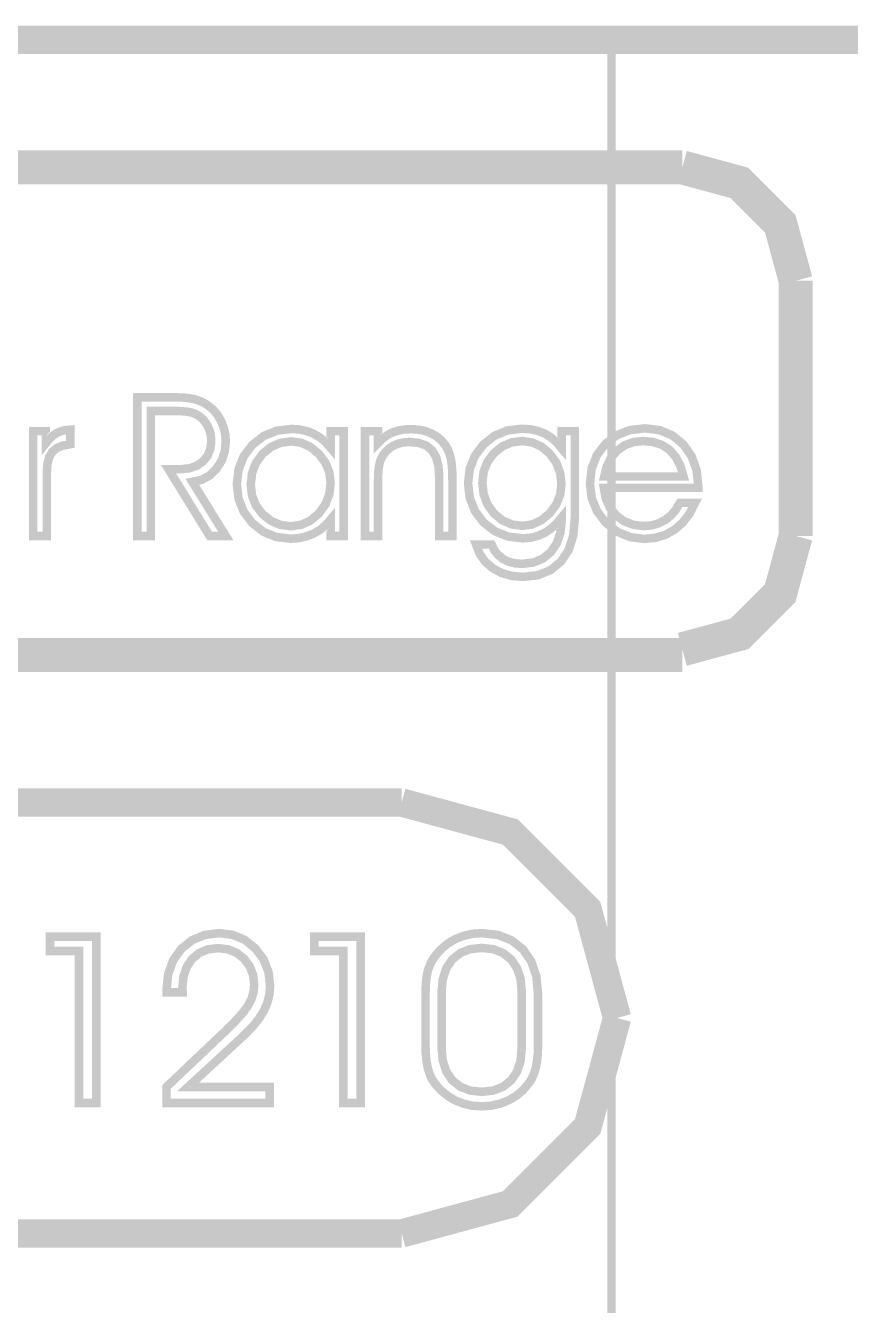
# Model space of a CAD drawing. Extents: x -2.25 to 2.25, y -2.04 to 2.05.
# Drawn here: x -0.2467 to 0.0443, y 1.5969 to 2.0483 of the extents above; entities that cross this region are included whole.
import ezdxf

# ---------------------------------------------------------------- set-up
doc = ezdxf.new("R2010")
doc.units = 0
doc.header["$LTSCALE"] = 0.000394
for name, color, linetype in [('DD', 7, 'CONTINUOUS'), ('KO', 7, 'CONTINUOUS'), ('TO', 7, 'CONTINUOUS')]:
    doc.layers.add(name, color=color, linetype=linetype)

msp = doc.modelspace()

# ---------------------------------------------------------------- linework, layer by layer
at = {"layer": 'DD', "linetype": 'CONTINUOUS', "const_width": 0.003}
msp.add_lwpolyline([(-0.04, -1.656689), (-0.04, 2.043307)], dxfattribs=at)
at = {"layer": 'KO', "color": 7, "linetype": 'CONTINUOUS', "const_width": 0.009996}
msp.add_lwpolyline([(-1.89, 2.043307), (1.81, 2.043307)], dxfattribs=at)
at = {"layer": 'TO', "color": 7, "linetype": 'CONTINUOUS'}
for points, const_width in [([(-0.48, 1.998307), (-0.015, 1.998307)], 0.011996), ([(0.025, 1.958307), (0.019526, 1.978466), (0.005164, 1.992829), (-0.014992, 1.998303)], 0.011996), ([(0.025, 1.958307), (0.019526, 1.978466), (0.005164, 1.992829), (-0.014992, 1.998303)], 0.011996), ([(0.025, 1.868307), (0.025, 1.958307)], 0.011996), ([(-0.202512, 1.912406), (-0.202512, 1.868307), (-0.207248, 1.868307), (-0.207248, 1.917205), (-0.19411, 1.917205), (-0.191413, 1.917133), (-0.189091, 1.916916), (-0.187142, 1.916555), (-0.185442, 1.916022), (-0.183849, 1.915299), (-0.182362, 1.914386), (-0.180551, 1.91287), (-0.179012, 1.911045), (-0.177744, 1.908909), (-0.176798, 1.906581), (-0.176234, 1.904163), (-0.176047, 1.901654), (-0.176421, 1.898046), (-0.177544, 1.89479), (-0.179417, 1.891886), (-0.181859, 1.889563), (-0.184673, 1.888072), (-0.187862, 1.887413), (-0.176047, 1.868307), (-0.181756, 1.868307), (-0.196268, 1.891886), (-0.191634, 1.891886), (-0.188734, 1.892188), (-0.186222, 1.893093), (-0.184094, 1.894602), (-0.182478, 1.896588), (-0.181506, 1.898921), (-0.181181, 1.901594), (-0.181281, 1.903265), (-0.181579, 1.904832), (-0.182075, 1.906295), (-0.18276, 1.907644), (-0.183639, 1.908872), (-0.184713, 1.909984), (-0.185739, 1.910772), (-0.186896, 1.911395), (-0.188185, 1.911854), (-0.189893, 1.91216), (-0.192309, 1.912344), (-0.195429, 1.912406), (-0.202512, 1.912406)], 0.003), ([(-0.202512, 1.912406), (-0.202512, 1.868307), (-0.207248, 1.868307), (-0.207248, 1.917205), (-0.19411, 1.917205), (-0.191413, 1.917133), (-0.189091, 1.916916), (-0.187142, 1.916555), (-0.185442, 1.916022), (-0.183849, 1.915299), (-0.182362, 1.914386), (-0.180551, 1.91287), (-0.179012, 1.911045), (-0.177744, 1.908909), (-0.176798, 1.906581), (-0.176234, 1.904163), (-0.176047, 1.901654), (-0.176421, 1.898046), (-0.177544, 1.89479), (-0.179417, 1.891886), (-0.181859, 1.889563), (-0.184673, 1.888072), (-0.187862, 1.887413), (-0.176047, 1.868307), (-0.181756, 1.868307), (-0.196268, 1.891886), (-0.191634, 1.891886), (-0.188734, 1.892188), (-0.186222, 1.893093), (-0.184094, 1.894602), (-0.182478, 1.896588), (-0.181506, 1.898921), (-0.181181, 1.901594), (-0.181281, 1.903265), (-0.181579, 1.904832), (-0.182075, 1.906295), (-0.18276, 1.907644), (-0.183639, 1.908872), (-0.184713, 1.909984), (-0.185739, 1.910772), (-0.186896, 1.911395), (-0.188185, 1.911854), (-0.189893, 1.91216), (-0.192309, 1.912344), (-0.195429, 1.912406), (-0.202512, 1.912406)], 0.003), ([(-0.239181, 1.868307), (-0.243984, 1.868307), (-0.243984, 1.905252), (-0.239512, 1.905252), (-0.239512, 1.900988), (-0.238317, 1.902478), (-0.237048, 1.903676), (-0.235709, 1.904587), (-0.234247, 1.905224), (-0.23264, 1.905626), (-0.230882, 1.905791), (-0.230846, 1.900654), (-0.233544, 1.90018), (-0.235677, 1.89929), (-0.237244, 1.897984), (-0.238322, 1.896157), (-0.238967, 1.893701), (-0.239181, 1.890614), (-0.239181, 1.868307)], 0.003), ([(-0.239181, 1.868307), (-0.243984, 1.868307), (-0.243984, 1.905252), (-0.239512, 1.905252), (-0.239512, 1.900988), (-0.238317, 1.902478), (-0.237048, 1.903676), (-0.235709, 1.904587), (-0.234247, 1.905224), (-0.23264, 1.905626), (-0.230882, 1.905791), (-0.230846, 1.900654), (-0.233544, 1.90018), (-0.235677, 1.89929), (-0.237244, 1.897984), (-0.238322, 1.896157), (-0.238967, 1.893701), (-0.239181, 1.890614), (-0.239181, 1.868307)], 0.003), ([(-0.139067, 1.874154), (-0.140719, 1.872176), (-0.142716, 1.870509), (-0.145063, 1.869146), (-0.147648, 1.868141), (-0.150365, 1.867536), (-0.153213, 1.867335), (-0.158323, 1.867953), (-0.162834, 1.869806), (-0.16674, 1.872894), (-0.169747, 1.876886), (-0.171549, 1.881459), (-0.17215, 1.886614), (-0.171535, 1.891837), (-0.169691, 1.896459), (-0.166622, 1.900484), (-0.162634, 1.903579), (-0.158026, 1.905436), (-0.152799, 1.906055), (-0.150036, 1.905863), (-0.147432, 1.905286), (-0.144984, 1.904323), (-0.142744, 1.902997), (-0.140772, 1.901335), (-0.139067, 1.899335), (-0.139067, 1.905252), (-0.134437, 1.905252), (-0.134437, 1.868307), (-0.139067, 1.868307), (-0.139067, 1.874154)], 0.003), ([(-0.139067, 1.874154), (-0.140719, 1.872176), (-0.142716, 1.870509), (-0.145063, 1.869146), (-0.147648, 1.868141), (-0.150365, 1.867536), (-0.153213, 1.867335), (-0.158323, 1.867953), (-0.162834, 1.869806), (-0.16674, 1.872894), (-0.169747, 1.876886), (-0.171549, 1.881459), (-0.17215, 1.886614), (-0.171535, 1.891837), (-0.169691, 1.896459), (-0.166622, 1.900484), (-0.162634, 1.903579), (-0.158026, 1.905436), (-0.152799, 1.906055), (-0.150036, 1.905863), (-0.147432, 1.905286), (-0.144984, 1.904323), (-0.142744, 1.902997), (-0.140772, 1.901335), (-0.139067, 1.899335), (-0.139067, 1.905252), (-0.134437, 1.905252), (-0.134437, 1.868307), (-0.139067, 1.868307), (-0.139067, 1.874154)], 0.003), ([(-0.126949, 1.905252), (-0.122354, 1.905252), (-0.122354, 1.901043), (-0.120822, 1.90258), (-0.119136, 1.903821), (-0.117299, 1.904768), (-0.115293, 1.905445), (-0.113103, 1.90585), (-0.110732, 1.905984), (-0.108124, 1.905816), (-0.105713, 1.905312), (-0.103496, 1.904472), (-0.101526, 1.903319), (-0.099853, 1.901874), (-0.098476, 1.900138), (-0.097709, 1.898742), (-0.097097, 1.897192), (-0.096642, 1.895484), (-0.096337, 1.893425), (-0.096155, 1.8908), (-0.096094, 1.88761), (-0.096094, 1.868307), (-0.10076, 1.868307), (-0.10076, 1.888984), (-0.101038, 1.892952), (-0.10187, 1.896119), (-0.103256, 1.898488), (-0.105262, 1.900131), (-0.107933, 1.901117), (-0.111268, 1.901445), (-0.113333, 1.901301), (-0.115219, 1.900869), (-0.116933, 1.90015), (-0.118437, 1.899165), (-0.119717, 1.89793), (-0.120772, 1.896449), (-0.121297, 1.895394), (-0.121708, 1.894243), (-0.122, 1.892996), (-0.122199, 1.891393), (-0.122316, 1.889149), (-0.122354, 1.886268), (-0.122354, 1.868307), (-0.126949, 1.868307), (-0.126949, 1.905252)], 0.003), ([(-0.126949, 1.905252), (-0.122354, 1.905252), (-0.122354, 1.901043), (-0.120822, 1.90258), (-0.119136, 1.903821), (-0.117299, 1.904768), (-0.115293, 1.905445), (-0.113103, 1.90585), (-0.110732, 1.905984), (-0.108124, 1.905816), (-0.105713, 1.905312), (-0.103496, 1.904472), (-0.101526, 1.903319), (-0.099853, 1.901874), (-0.098476, 1.900138), (-0.097709, 1.898742), (-0.097097, 1.897192), (-0.096642, 1.895484), (-0.096337, 1.893425), (-0.096155, 1.8908), (-0.096094, 1.88761), (-0.096094, 1.868307), (-0.10076, 1.868307), (-0.10076, 1.888984), (-0.101038, 1.892952), (-0.10187, 1.896119), (-0.103256, 1.898488), (-0.105262, 1.900131), (-0.107933, 1.901117), (-0.111268, 1.901445), (-0.113333, 1.901301), (-0.115219, 1.900869), (-0.116933, 1.90015), (-0.118437, 1.899165), (-0.119717, 1.89793), (-0.120772, 1.896449), (-0.121297, 1.895394), (-0.121708, 1.894243), (-0.122, 1.892996), (-0.122199, 1.891393), (-0.122316, 1.889149), (-0.122354, 1.886268), (-0.122354, 1.868307), (-0.126949, 1.868307), (-0.126949, 1.905252)], 0.003), ([(-0.082256, 1.865291), (-0.081343, 1.863297), (-0.080045, 1.861621), (-0.078358, 1.86026), (-0.076345, 1.859258), (-0.074061, 1.858659), (-0.071504, 1.858461), (-0.067573, 1.858927), (-0.064198, 1.860325), (-0.061382, 1.862657), (-0.059262, 1.865775), (-0.057991, 1.869517), (-0.057567, 1.87389), (-0.057567, 1.874862), (-0.059438, 1.87262), (-0.061474, 1.870778), (-0.063673, 1.869339), (-0.066041, 1.868299), (-0.06856, 1.867676), (-0.07124, 1.867469), (-0.076475, 1.868087), (-0.081086, 1.869943), (-0.085075, 1.873031), (-0.088133, 1.877038), (-0.089967, 1.881654), (-0.090579, 1.886878), (-0.089975, 1.892029), (-0.088161, 1.896596), (-0.085134, 1.900587), (-0.081222, 1.903661), (-0.076734, 1.905507), (-0.071677, 1.906122), (-0.068701, 1.905935), (-0.066007, 1.905376), (-0.063594, 1.904449), (-0.061411, 1.903116), (-0.059399, 1.901364), (-0.057567, 1.899197), (-0.057567, 1.905252), (-0.052933, 1.905252), (-0.052933, 1.874429), (-0.053472, 1.868446), (-0.055089, 1.863405), (-0.057783, 1.859307), (-0.061432, 1.856283), (-0.065894, 1.85447), (-0.071173, 1.853866), (-0.075157, 1.85421), (-0.078748, 1.855245), (-0.081945, 1.856972), (-0.084593, 1.85928), (-0.08653, 1.862052), (-0.087756, 1.865291), (-0.082256, 1.865291)], 0.003), ([(-0.082256, 1.865291), (-0.081343, 1.863297), (-0.080045, 1.861621), (-0.078358, 1.86026), (-0.076345, 1.859258), (-0.074061, 1.858659), (-0.071504, 1.858461), (-0.067573, 1.858927), (-0.064198, 1.860325), (-0.061382, 1.862657), (-0.059262, 1.865775), (-0.057991, 1.869517), (-0.057567, 1.87389), (-0.057567, 1.874862), (-0.059438, 1.87262), (-0.061474, 1.870778), (-0.063673, 1.869339), (-0.066041, 1.868299), (-0.06856, 1.867676), (-0.07124, 1.867469), (-0.076475, 1.868087), (-0.081086, 1.869943), (-0.085075, 1.873031), (-0.088133, 1.877038), (-0.089967, 1.881654), (-0.090579, 1.886878), (-0.089975, 1.892029), (-0.088161, 1.896596), (-0.085134, 1.900587), (-0.081222, 1.903661), (-0.076734, 1.905507), (-0.071677, 1.906122), (-0.068701, 1.905935), (-0.066007, 1.905376), (-0.063594, 1.904449), (-0.061411, 1.903116), (-0.059399, 1.901364), (-0.057567, 1.899197), (-0.057567, 1.905252), (-0.052933, 1.905252), (-0.052933, 1.874429), (-0.053472, 1.868446), (-0.055089, 1.863405), (-0.057783, 1.859307), (-0.061432, 1.856283), (-0.065894, 1.85447), (-0.071173, 1.853866), (-0.075157, 1.85421), (-0.078748, 1.855245), (-0.081945, 1.856972), (-0.084593, 1.85928), (-0.08653, 1.862052), (-0.087756, 1.865291), (-0.082256, 1.865291)], 0.003), ([(-0.009343, 1.885272), (-0.042689, 1.885272), (-0.042012, 1.881507), (-0.040555, 1.878257), (-0.038319, 1.875516), (-0.035488, 1.873453), (-0.032222, 1.872215), (-0.02852, 1.871803), (-0.025837, 1.872043), (-0.023342, 1.872761), (-0.021035, 1.873957), (-0.018988, 1.875586), (-0.017273, 1.877587), (-0.015898, 1.879965), (-0.010524, 1.879965), (-0.012452, 1.876193), (-0.014842, 1.873058), (-0.017689, 1.870555), (-0.020932, 1.868729), (-0.024496, 1.867631), (-0.028382, 1.867264), (-0.033483, 1.867902), (-0.03803, 1.869816), (-0.042024, 1.873008), (-0.045118, 1.877095), (-0.046975, 1.881697), (-0.047594, 1.886807), (-0.046987, 1.892108), (-0.045168, 1.896754), (-0.042138, 1.900748), (-0.038164, 1.903811), (-0.033514, 1.905648), (-0.028189, 1.90626), (-0.022971, 1.905622), (-0.018442, 1.903711), (-0.014602, 1.900528), (-0.011681, 1.896318), (-0.009928, 1.891342), (-0.009343, 1.885602), (-0.009343, 1.885272)], 0.003), ([(-0.009343, 1.885272), (-0.042689, 1.885272), (-0.042012, 1.881507), (-0.040555, 1.878257), (-0.038319, 1.875516), (-0.035488, 1.873453), (-0.032222, 1.872215), (-0.02852, 1.871803), (-0.025837, 1.872043), (-0.023342, 1.872761), (-0.021035, 1.873957), (-0.018988, 1.875586), (-0.017273, 1.877587), (-0.015898, 1.879965), (-0.010524, 1.879965), (-0.012452, 1.876193), (-0.014842, 1.873058), (-0.017689, 1.870555), (-0.020932, 1.868729), (-0.024496, 1.867631), (-0.028382, 1.867264), (-0.033483, 1.867902), (-0.03803, 1.869816), (-0.042024, 1.873008), (-0.045118, 1.877095), (-0.046975, 1.881697), (-0.047594, 1.886807), (-0.046987, 1.892108), (-0.045168, 1.896754), (-0.042138, 1.900748), (-0.038164, 1.903811), (-0.033514, 1.905648), (-0.028189, 1.90626), (-0.022971, 1.905622), (-0.018442, 1.903711), (-0.014602, 1.900528), (-0.011681, 1.896318), (-0.009928, 1.891342), (-0.009343, 1.885602), (-0.009343, 1.885272)], 0.003), ([(-0.139067, 1.887016), (-0.139533, 1.890767), (-0.140932, 1.894185), (-0.143264, 1.897272), (-0.146204, 1.899708), (-0.14943, 1.901168), (-0.152937, 1.901654), (-0.156704, 1.901168), (-0.160077, 1.899708), (-0.163059, 1.897272), (-0.165381, 1.894117), (-0.166778, 1.890495), (-0.167244, 1.886406), (-0.166781, 1.882505), (-0.165393, 1.879033), (-0.163083, 1.875988), (-0.160121, 1.873628), (-0.156785, 1.87221), (-0.153075, 1.871736), (-0.149476, 1.872233), (-0.1462, 1.873725), (-0.143252, 1.876217), (-0.140928, 1.879411), (-0.139533, 1.88301), (-0.139067, 1.887016)], 0.003), ([(-0.139067, 1.887016), (-0.139533, 1.890767), (-0.140932, 1.894185), (-0.143264, 1.897272), (-0.146204, 1.899708), (-0.14943, 1.901168), (-0.152937, 1.901654), (-0.156704, 1.901168), (-0.160077, 1.899708), (-0.163059, 1.897272), (-0.165381, 1.894117), (-0.166778, 1.890495), (-0.167244, 1.886406), (-0.166781, 1.882505), (-0.165393, 1.879033), (-0.163083, 1.875988), (-0.160121, 1.873628), (-0.156785, 1.87221), (-0.153075, 1.871736), (-0.149476, 1.872233), (-0.1462, 1.873725), (-0.143252, 1.876217), (-0.140928, 1.879411), (-0.139533, 1.88301), (-0.139067, 1.887016)], 0.003), ([(-0.085547, 1.887083), (-0.085089, 1.882997), (-0.083715, 1.879384), (-0.081429, 1.87624), (-0.078499, 1.873812), (-0.07519, 1.872356), (-0.071504, 1.87187), (-0.067997, 1.872356), (-0.064771, 1.873816), (-0.061831, 1.876252), (-0.059499, 1.879343), (-0.0581, 1.882773), (-0.057634, 1.886543), (-0.058092, 1.890548), (-0.059467, 1.894141), (-0.06176, 1.897319), (-0.064684, 1.899802), (-0.067931, 1.901291), (-0.071504, 1.901787), (-0.075172, 1.901314), (-0.078476, 1.899896), (-0.081417, 1.897535), (-0.083711, 1.894487), (-0.085088, 1.891003), (-0.085547, 1.887083)], 0.003), ([(-0.085547, 1.887083), (-0.085089, 1.882997), (-0.083715, 1.879384), (-0.081429, 1.87624), (-0.078499, 1.873812), (-0.07519, 1.872356), (-0.071504, 1.87187), (-0.067997, 1.872356), (-0.064771, 1.873816), (-0.061831, 1.876252), (-0.059499, 1.879343), (-0.0581, 1.882773), (-0.057634, 1.886543), (-0.058092, 1.890548), (-0.059467, 1.894141), (-0.06176, 1.897319), (-0.064684, 1.899802), (-0.067931, 1.901291), (-0.071504, 1.901787), (-0.075172, 1.901314), (-0.078476, 1.899896), (-0.081417, 1.897535), (-0.083711, 1.894487), (-0.085088, 1.891003), (-0.085547, 1.887083)], 0.003), ([(-0.014583, 1.889272), (-0.015728, 1.893081), (-0.017374, 1.896208), (-0.01952, 1.89865), (-0.022158, 1.900396), (-0.025279, 1.90144), (-0.028886, 1.901787), (-0.032283, 1.901413), (-0.035318, 1.900288), (-0.037988, 1.898409), (-0.040152, 1.895889), (-0.041671, 1.892845), (-0.042551, 1.889272), (-0.014583, 1.889272)], 0.003), ([(-0.014583, 1.889272), (-0.015728, 1.893081), (-0.017374, 1.896208), (-0.01952, 1.89865), (-0.022158, 1.900396), (-0.025279, 1.90144), (-0.028886, 1.901787), (-0.032283, 1.901413), (-0.035318, 1.900288), (-0.037988, 1.898409), (-0.040152, 1.895889), (-0.041671, 1.892845), (-0.042551, 1.889272), (-0.014583, 1.889272)], 0.003), ([(-0.014992, 1.828311), (0.005164, 1.833785), (0.019526, 1.848148), (0.025, 1.868307)], 0.011996), ([(-0.014992, 1.828311), (0.005164, 1.833785), (0.019526, 1.848148), (0.025, 1.868307)], 0.011996), ([(-0.48, 1.826307), (-0.015, 1.826307)], 0.011996), ([(-0.38, 1.774307), (-0.114, 1.774307)], 0.009996), ([(-0.037996, 1.698307), (-0.048397, 1.736613), (-0.075686, 1.763902), (-0.113992, 1.774303)], 0.009996), ([(-0.037996, 1.698307), (-0.048397, 1.736613), (-0.075686, 1.763902), (-0.113992, 1.774303)], 0.009996), ([(-0.160579, 1.668307), (-0.196957, 1.668307), (-0.196957, 1.673988), (-0.176161, 1.693724), (-0.172515, 1.697347), (-0.169798, 1.700426), (-0.168004, 1.702957), (-0.166894, 1.705239), (-0.166232, 1.707576), (-0.166012, 1.709969), (-0.166411, 1.713445), (-0.167611, 1.716526), (-0.169614, 1.719213), (-0.172237, 1.721285), (-0.175294, 1.722527), (-0.178787, 1.722941), (-0.182346, 1.722518), (-0.185397, 1.721248), (-0.187937, 1.71913), (-0.18984, 1.71631), (-0.190982, 1.712933), (-0.191362, 1.708992), (-0.191357, 1.70876), (-0.191342, 1.708478), (-0.191319, 1.708154), (-0.191296, 1.707827), (-0.191284, 1.707559), (-0.19128, 1.707343), (-0.196957, 1.707343), (-0.196957, 1.708224), (-0.196379, 1.713772), (-0.194642, 1.718585), (-0.191744, 1.722665), (-0.187931, 1.72575), (-0.183451, 1.727603), (-0.178307, 1.72822), (-0.173579, 1.727624), (-0.169354, 1.725833), (-0.165626, 1.722843), (-0.162728, 1.718976), (-0.160991, 1.714551), (-0.160413, 1.709571), (-0.160657, 1.706573), (-0.161389, 1.703661), (-0.162614, 1.700839), (-0.164356, 1.698031), (-0.16667, 1.695166), (-0.169559, 1.69224), (-0.189339, 1.673988), (-0.160579, 1.673988), (-0.160579, 1.668307)], 0.003), ([(-0.160579, 1.668307), (-0.196957, 1.668307), (-0.196957, 1.673988), (-0.176161, 1.693724), (-0.172515, 1.697347), (-0.169798, 1.700426), (-0.168004, 1.702957), (-0.166894, 1.705239), (-0.166232, 1.707576), (-0.166012, 1.709969), (-0.166411, 1.713445), (-0.167611, 1.716526), (-0.169614, 1.719213), (-0.172237, 1.721285), (-0.175294, 1.722527), (-0.178787, 1.722941), (-0.182346, 1.722518), (-0.185397, 1.721248), (-0.187937, 1.71913), (-0.18984, 1.71631), (-0.190982, 1.712933), (-0.191362, 1.708992), (-0.191357, 1.70876), (-0.191342, 1.708478), (-0.191319, 1.708154), (-0.191296, 1.707827), (-0.191284, 1.707559), (-0.19128, 1.707343), (-0.196957, 1.707343), (-0.196957, 1.708224), (-0.196379, 1.713772), (-0.194642, 1.718585), (-0.191744, 1.722665), (-0.187931, 1.72575), (-0.183451, 1.727603), (-0.178307, 1.72822), (-0.173579, 1.727624), (-0.169354, 1.725833), (-0.165626, 1.722843), (-0.162728, 1.718976), (-0.160991, 1.714551), (-0.160413, 1.709571), (-0.160657, 1.706573), (-0.161389, 1.703661), (-0.162614, 1.700839), (-0.164356, 1.698031), (-0.16667, 1.695166), (-0.169559, 1.69224), (-0.189339, 1.673988), (-0.160579, 1.673988), (-0.160579, 1.668307)], 0.003), ([(-0.105598, 1.688937), (-0.105598, 1.706339), (-0.105507, 1.709819), (-0.105234, 1.712673), (-0.104783, 1.714909), (-0.104133, 1.716782), (-0.10325, 1.718577), (-0.10213, 1.720287), (-0.100049, 1.722638), (-0.09768, 1.7246), (-0.09502, 1.726173), (-0.092121, 1.727309), (-0.089037, 1.727992), (-0.085764, 1.72822), (-0.080049, 1.727584), (-0.075204, 1.725677), (-0.071224, 1.7225), (-0.068268, 1.7182), (-0.066493, 1.712922), (-0.065902, 1.706669), (-0.065902, 1.688693), (-0.065988, 1.685708), (-0.066246, 1.683084), (-0.066673, 1.680823), (-0.067283, 1.678819), (-0.068097, 1.676988), (-0.069118, 1.675323), (-0.07115, 1.67291), (-0.07353, 1.670895), (-0.07626, 1.669272), (-0.079249, 1.668089), (-0.082415, 1.667376), (-0.085764, 1.667138), (-0.089034, 1.667363), (-0.092108, 1.66804), (-0.094992, 1.669173), (-0.097663, 1.670737), (-0.100067, 1.672705), (-0.102213, 1.675075), (-0.103287, 1.676688), (-0.104142, 1.678523), (-0.104783, 1.680575), (-0.105234, 1.682946), (-0.105507, 1.685734), (-0.105598, 1.688937)], 0.003), ([(-0.105598, 1.688937), (-0.105598, 1.706339), (-0.105507, 1.709819), (-0.105234, 1.712673), (-0.104783, 1.714909), (-0.104133, 1.716782), (-0.10325, 1.718577), (-0.10213, 1.720287), (-0.100049, 1.722638), (-0.09768, 1.7246), (-0.09502, 1.726173), (-0.092121, 1.727309), (-0.089037, 1.727992), (-0.085764, 1.72822), (-0.080049, 1.727584), (-0.075204, 1.725677), (-0.071224, 1.7225), (-0.068268, 1.7182), (-0.066493, 1.712922), (-0.065902, 1.706669), (-0.065902, 1.688693), (-0.065988, 1.685708), (-0.066246, 1.683084), (-0.066673, 1.680823), (-0.067283, 1.678819), (-0.068097, 1.676988), (-0.069118, 1.675323), (-0.07115, 1.67291), (-0.07353, 1.670895), (-0.07626, 1.669272), (-0.079249, 1.668089), (-0.082415, 1.667376), (-0.085764, 1.667138), (-0.089034, 1.667363), (-0.092108, 1.66804), (-0.094992, 1.669173), (-0.097663, 1.670737), (-0.100067, 1.672705), (-0.102213, 1.675075), (-0.103287, 1.676688), (-0.104142, 1.678523), (-0.104783, 1.680575), (-0.105234, 1.682946), (-0.105507, 1.685734), (-0.105598, 1.688937)], 0.003), ([(-0.22172, 1.668307), (-0.227839, 1.668307), (-0.227839, 1.721949), (-0.238075, 1.721949), (-0.238075, 1.726984), (-0.22172, 1.726984), (-0.22172, 1.668307)], 0.003), ([(-0.22172, 1.668307), (-0.227839, 1.668307), (-0.227839, 1.721949), (-0.238075, 1.721949), (-0.238075, 1.726984), (-0.22172, 1.726984), (-0.22172, 1.668307)], 0.003), ([(-0.128461, 1.668307), (-0.134579, 1.668307), (-0.134579, 1.721949), (-0.144815, 1.721949), (-0.144815, 1.726984), (-0.128461, 1.726984), (-0.128461, 1.668307)], 0.003), ([(-0.128461, 1.668307), (-0.134579, 1.668307), (-0.134579, 1.721949), (-0.144815, 1.721949), (-0.144815, 1.726984), (-0.128461, 1.726984), (-0.128461, 1.668307)], 0.003), ([(-0.099917, 1.687689), (-0.0995, 1.683181), (-0.098248, 1.679394), (-0.096161, 1.676327), (-0.093347, 1.674068), (-0.089884, 1.672709), (-0.085776, 1.672256), (-0.081682, 1.672704), (-0.078226, 1.674048), (-0.075406, 1.676283), (-0.07333, 1.679324), (-0.072082, 1.683071), (-0.071665, 1.687524), (-0.071665, 1.707756), (-0.072083, 1.712184), (-0.073338, 1.715925), (-0.075433, 1.71898), (-0.078258, 1.721225), (-0.081704, 1.722574), (-0.085776, 1.723024), (-0.089884, 1.72257), (-0.093347, 1.721207), (-0.096161, 1.718937), (-0.098248, 1.715846), (-0.0995, 1.71204), (-0.099917, 1.707508), (-0.099917, 1.687689)], 0.003), ([(-0.099917, 1.687689), (-0.0995, 1.683181), (-0.098248, 1.679394), (-0.096161, 1.676327), (-0.093347, 1.674068), (-0.089884, 1.672709), (-0.085776, 1.672256), (-0.081682, 1.672704), (-0.078226, 1.674048), (-0.075406, 1.676283), (-0.07333, 1.679324), (-0.072082, 1.683071), (-0.071665, 1.687524), (-0.071665, 1.707756), (-0.072083, 1.712184), (-0.073338, 1.715925), (-0.075433, 1.71898), (-0.078258, 1.721225), (-0.081704, 1.722574), (-0.085776, 1.723024), (-0.089884, 1.72257), (-0.093347, 1.721207), (-0.096161, 1.718937), (-0.098248, 1.715846), (-0.0995, 1.71204), (-0.099917, 1.707508), (-0.099917, 1.687689)], 0.003), ([(-0.113992, 1.622311), (-0.075686, 1.632712), (-0.048397, 1.660001), (-0.037996, 1.698307)], 0.009996), ([(-0.113992, 1.622311), (-0.075686, 1.632712), (-0.048397, 1.660001), (-0.037996, 1.698307)], 0.009996), ([(-0.38, 1.622307), (-0.114, 1.622307)], 0.009996)]:
    msp.add_lwpolyline(points, dxfattribs=dict(at, const_width=const_width))

doc.saveas('drawing.dxf')
